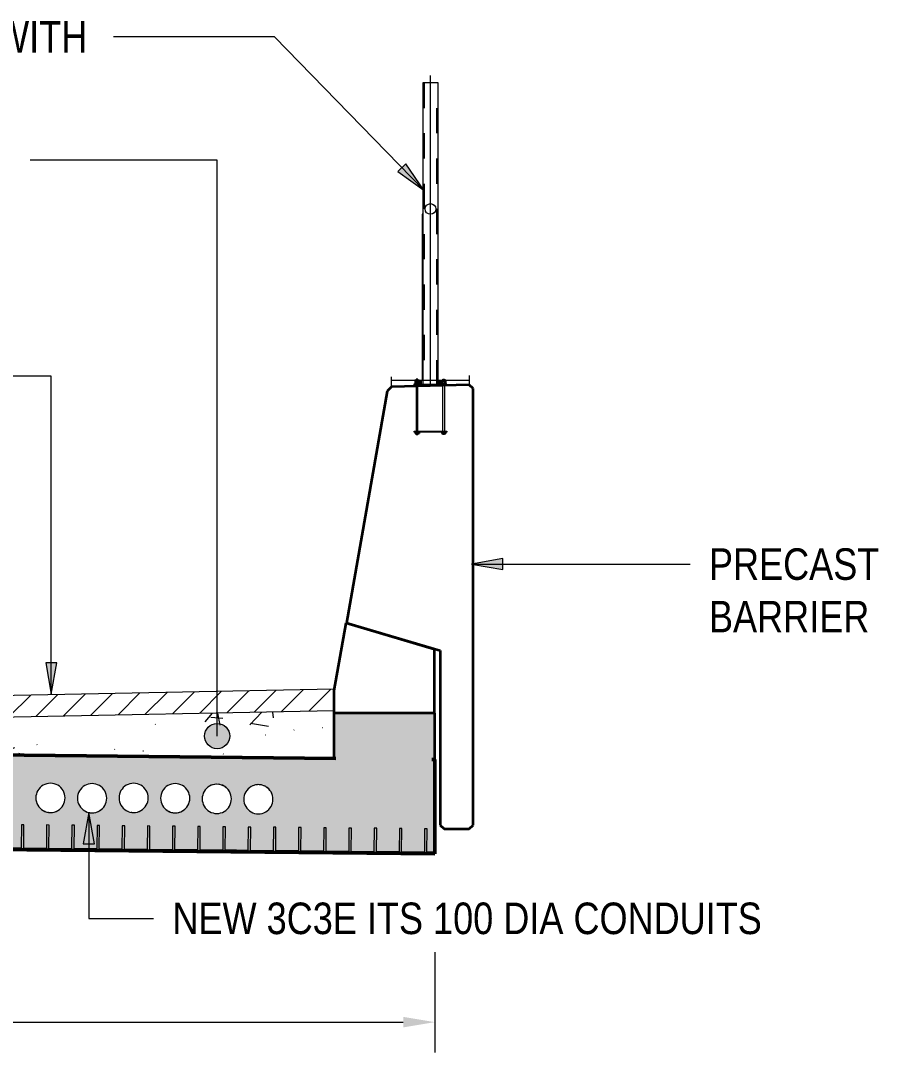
# Model space of a CAD drawing. Header units: metres. Extents: x 564 to 663, y 0 to 1694.
# Drawn here: x 645.969 to 649.417, y 18.175 to 22.269 of the extents above; entities that cross this region are included whole.
import ezdxf

# ---------------------------------------------------------------- set-up
doc = ezdxf.new("R2010")
doc.units = ezdxf.units.M
doc.linetypes.add('JacobsDash', pattern=[0.0045000000000000005, 0.003, -0.0015])
doc.layers.get('Defpoints').update_dxf_attribs({"color": 41})
for name, color, linetype, lineweight in [('BRIDGE-FRAMING-LINE-18-HID', 7, 'JacobsDash', 18), ('D-BDGE', 7, 'Continuous', 13), ('D-BDGE-FLOOR', 7, 'Continuous', 50), ('D-BDGE-FLOOR-HID', 7, 'JacobsDash', 18), ('D-BDGE-FLOOR-PAT', 7, 'Continuous', 50), ('D-BDGE-FRAMING', 7, 'Continuous', 50), ('D-BDGE-GEN-MOD', 7, 'Continuous', 35), ('D-BDGE-LINE', 7, 'Continuous', 9), ('D-ENHA-TEXT', 7, 'Continuous', 9), ('D-ENHA-TEXT-DIMS', 7, 'Continuous', 9)]:
    doc.layers.add(name, color=color, linetype=linetype, lineweight=lineweight)
doc.styles.add('Arial Narrow_4', font='ARIALN.TTF', dxfattribs={"height": 0.125})
doc.dimstyles.new('Dimension_Standard_O__mm__2', dxfattribs={"dimscale": 0.3048, "dimtxt": 0.1279288717022825, "dimasz": 0.4101049868766404, "dimexe": 0.3937007874015747, "dimexo": 0.2460629921259842, "dimgap": 0.2460629921259842, "dimtad": 1, "dimdec": 0, "dimlfac": 1000, "dimzin": 0, "dimdsep": 46, "dimtxsty": 'Arial Narrow_4', "dimsah": 1, "dimcen": 0.09, "dimaunit": 1, "dimadec": 4, "dimazin": 0, "dimtfac": 1, "dimtdec": 4, "dimtix": 1, "dimtmove": 0, "dimatfit": 3, "dimfxl": 1, "dimtvp": 1, "dimtfill": 1, "dimtolj": 1, "dimtzin": 0, "dimlwd": 18, "dimlwe": 18, "dimarcsym": 2})

# ---------------------------------------------------------------- blocks, each defined once
blk = doc.blocks.new('07_STR_DPS_PermadecPanel - 07_STR_DPS_PermadecPanel-V38-DRG-2871091 - SECTION 01')
at = {"layer": 'D-BDGE-FRAMING', "lineweight": 13}
for p, q in [((-1656.048737922141, 19.08128261841292), (-1656.049666712751, 18.98828682965225)), ((-1656.038738420853, 19.08118274800541), (-1656.048737922141, 19.08128261841292)), ((-1656.039667211463, 18.98818695924473), (-1656.038738420853, 19.08118274800541)), ((-1655.948742909269, 19.08028391433778), (-1655.949671699879, 18.98728812557711)), ((-1655.938743407982, 19.08018404393027), (-1655.948742909269, 19.08028391433778)), ((-1655.939672198592, 18.9871882551696), (-1655.938743407982, 19.08018404393027)), ((-1655.848747896398, 19.07928521026265), (-1655.849676687008, 18.98628942150197)), ((-1655.838748395111, 19.07918533985514), (-1655.848747896398, 19.07928521026265)), ((-1655.839677185721, 18.98618955109446), (-1655.838748395111, 19.07918533985514)), ((-1655.748752883527, 19.07828650618751), (-1655.749681674136, 18.98529071742684)), ((-1655.73875338224, 19.07818663578), (-1655.748752883527, 19.07828650618751)), ((-1655.739682172849, 18.98519084701932), (-1655.73875338224, 19.07818663578)), ((-1655.648757870655, 19.07728780211237), (-1655.649686661265, 18.9842920133517)), ((-1655.638758369368, 19.07718793170486), (-1655.648757870655, 19.07728780211237)), ((-1655.639687159978, 18.98419214294419), (-1655.638758369368, 19.07718793170486)), ((-1655.548762857784, 19.07628909803724), (-1655.549691648394, 18.98329330927656)), ((-1655.538763356497, 19.07618922762972), (-1655.548762857784, 19.07628909803724)), ((-1655.539692147107, 18.98319343886905), (-1655.538763356497, 19.07618922762972)), ((-1656.094664468543, 18.98873624648606), (-1656.094724390518, 18.98273651817892)), ((-1656.094724390518, 18.98273651817892), (-1655.494754313289, 18.9767442937281)), ((-1656.049666712751, 18.98828682965225), (-1656.094664468543, 18.98873624648606)), ((-1655.949671699879, 18.98728812557711), (-1656.039667211463, 18.98818695924473)), ((-1655.849676687008, 18.98628942150197), (-1655.939672198592, 18.9871882551696)), ((-1655.749681674136, 18.98529071742684), (-1655.839677185721, 18.98618955109446)), ((-1655.649686661265, 18.9842920133517), (-1655.739682172849, 18.98519084701932)), ((-1655.549691648394, 18.98329330927656), (-1655.639687159978, 18.98419214294419)), ((-1655.494694391314, 18.98274402203524), (-1655.539692147107, 18.98319343886905)), ((-1655.494754313289, 18.9767442937281), (-1655.494694391314, 18.98274402203524))]:
    blk.add_line(p, q, dxfattribs=at)
blk = doc.blocks.new('07_STR_DPS_PermadecPanel - 07_STR_DPS_PermadecPanel-V39-DRG-2871091 - SECTION 01')
at = {"layer": 'D-BDGE-FRAMING', "lineweight": 13}
for p, q in [((-1655.448767844912, 19.07529044896271), (-1655.449696635522, 18.98229466020204)), ((-1655.438768343625, 19.0751905785552), (-1655.448767844912, 19.07529044896271)), ((-1655.439697134235, 18.98219478979453), (-1655.438768343625, 19.0751905785552)), ((-1655.348772832041, 19.07429174488758), (-1655.349701622651, 18.9812959561269)), ((-1655.338773330753, 19.07419187448006), (-1655.348772832041, 19.07429174488758)), ((-1655.339702121363, 18.98119608571939), (-1655.338773330753, 19.07419187448006)), ((-1655.248777819169, 19.07329304081244), (-1655.249706609779, 18.98029725205177)), ((-1655.238778317882, 19.07319317040493), (-1655.248777819169, 19.07329304081244)), ((-1655.239707108492, 18.98019738164426), (-1655.238778317882, 19.07319317040493)), ((-1655.148782806298, 19.0722943367373), (-1655.149711596908, 18.97929854797663)), ((-1655.138783305011, 19.07219446632979), (-1655.148782806298, 19.0722943367373)), ((-1655.139712095621, 18.97919867756912), (-1655.138783305011, 19.07219446632979)), ((-1655.048787793427, 19.07129563266217), (-1655.049716584037, 18.97829984390149)), ((-1655.038788292139, 19.07119576225465), (-1655.048787793427, 19.07129563266217)), ((-1655.039717082749, 18.97819997349398), (-1655.038788292139, 19.07119576225465)), ((-1654.948792780555, 19.07029692858703), (-1654.949721571165, 18.97730113982636)), ((-1654.938793279268, 19.07019705817952), (-1654.948792780555, 19.07029692858703)), ((-1654.939722069878, 18.97720126941885), (-1654.938793279268, 19.07019705817952)), ((-1655.494694391314, 18.98274407703585), (-1655.494754313289, 18.97674434872871)), ((-1655.494754313289, 18.97674434872871), (-1654.894784236061, 18.97075212427789)), ((-1655.449696635522, 18.98229466020204), (-1655.494694391314, 18.98274407703585)), ((-1655.349701622651, 18.9812959561269), (-1655.439697134235, 18.98219478979453)), ((-1655.249706609779, 18.98029725205177), (-1655.339702121363, 18.98119608571939)), ((-1655.149711596908, 18.97929854797663), (-1655.239707108492, 18.98019738164426)), ((-1655.049716584037, 18.97829984390149), (-1655.139712095621, 18.97919867756912)), ((-1654.949721571165, 18.97730113982636), (-1655.039717082749, 18.97819997349398)), ((-1654.894724314086, 18.97675185258504), (-1654.939722069878, 18.97720126941885)), ((-1654.894784236061, 18.97075212427789), (-1654.894724314086, 18.97675185258504))]:
    blk.add_line(p, q, dxfattribs=at)
blk = doc.blocks.new('07_STR_DPS_PermadecPanel - 07_STR_DPS_PermadecPanel-V40-DRG-2871091 - SECTION 01')
at = {"layer": 'D-BDGE-FRAMING', "lineweight": 13}
for p, q in [((-1654.848797767684, 19.06929827951251), (-1654.849726558293, 18.97630249075183)), ((-1654.838798266396, 19.06919840910499), (-1654.848797767684, 19.06929827951251)), ((-1654.839727057006, 18.97620262034432), (-1654.838798266396, 19.06919840910499)), ((-1654.748802754812, 19.06829957543737), (-1654.749731545423, 18.9753037866767)), ((-1654.738803253525, 19.06819970502986), (-1654.748802754812, 19.06829957543737)), ((-1654.739732044135, 18.97520391626918), (-1654.738803253525, 19.06819970502986)), ((-1654.648807741941, 19.06730087136224), (-1654.649736532551, 18.97430508260156)), ((-1654.638808240654, 19.06720100095472), (-1654.648807741941, 19.06730087136224)), ((-1654.639737031264, 18.97420521219405), (-1654.638808240654, 19.06720100095472)), ((-1654.54881272907, 19.0663021672871), (-1654.54974151968, 18.97330637852643)), ((-1654.538813227782, 19.06620229687958), (-1654.54881272907, 19.0663021672871)), ((-1654.539742018393, 18.97320650811891), (-1654.538813227782, 19.06620229687958)), ((-1654.448817716198, 19.06530346321196), (-1654.449746506808, 18.97230767445129)), ((-1654.438818214911, 19.06520359280445), (-1654.448817716198, 19.06530346321196)), ((-1654.439747005521, 18.97220780404377), (-1654.438818214911, 19.06520359280445)), ((-1654.348822703327, 19.06430475913682), (-1654.349751493937, 18.97130897037615)), ((-1654.33882320204, 19.06420488872931), (-1654.348822703327, 19.06430475913682)), ((-1654.33975199265, 18.97120909996864), (-1654.33882320204, 19.06420488872931)), ((-1654.894724314086, 18.97675190758564), (-1654.894784236061, 18.97075217927851)), ((-1654.894784236061, 18.97075217927851), (-1654.294814158832, 18.96475995482769)), ((-1654.849726558293, 18.97630249075183), (-1654.894724314086, 18.97675190758564)), ((-1654.749731545423, 18.9753037866767), (-1654.839727057006, 18.97620262034432)), ((-1654.649736532551, 18.97430508260156), (-1654.739732044135, 18.97520391626918)), ((-1654.54974151968, 18.97330637852643), (-1654.639737031264, 18.97420521219405)), ((-1654.449746506808, 18.97230767445129), (-1654.539742018393, 18.97320650811891)), ((-1654.349751493937, 18.97130897037615), (-1654.439747005521, 18.97220780404377)), ((-1654.294754236857, 18.97075968313483), (-1654.33975199265, 18.97120909996864)), ((-1654.294814158832, 18.96475995482769), (-1654.294754236857, 18.97075968313483))]:
    blk.add_line(p, q, dxfattribs=at)
blk = doc.blocks.new('Floors 3 - Floors 3-5446905-DRG-2871091 - SECTION 01')
at = {"layer": 'D-BDGE-FLOOR-PAT', "lineweight": 9, "true_color": 0x808080}
h = blk.add_hatch(dxfattribs=at)
h.set_pattern_fill('FP_1', color=8, style=0, pattern_type=2)
h.set_pattern_definition([(49.99999999999999, (-1671.929, 17.058), (0.5784353644551157, -0.0506120573349611), [0.06047999999999999, -0.66532]), (355, (-1671.929, 17.058), (-0.1118970613912048, 0.6066007705666165), [0.04839, -0.5322600000000001]), (100.451, (-1671.881, 17.054), (0.4665457775141393, 0.5559925653133567), [0.0514, -0.5654399999999999]), (46.184, (-1671.929, 17.219), (0.860669635532027, -0.1334873573533011), [0.09072999999999999, -0.99798]), (96.636, (-1671.858, 17.208), (0.7537563207166464, 0.7855882111384462), [0.0771, -0.84816]), (351.184, (-1671.929, 17.219), (0.7537643276974878, 0.7855778397401204), [0.07257999999999999, -0.79838]), (21, (-1671.849, 17.179), (0.4813737567623547, -0.3246973321425622), [0.06047999999999999, -0.66532]), (326, (-1671.849, 17.179), (0.1962185141558023, 0.584793760143257), [0.04839, -0.5322600000000001]), (71.45100000000001, (-1671.809, 17.152), (0.6776006757458934, 0.2600961734218875), [0.0514, -0.5654399999999999]), (37.50000000000001, (-1671.929, 17.058), (0.009804234357877029, 0.2684660527676745), [0.00168, -0.52413, 0.00168, -0.53865, -0.53427]), (37.50000000000001, (-1671.929, 17.058), (0.009804234357877029, 0.2684660527676745), [-1.066, 0.00168, -0.5326]), (7.499999999999999, (-1671.929, 17.058), (0.2121482238829741, 0.3180720503334102), [0.00168, -0.30639, 0.00168, -0.51203, -0.20363]), (7.499999999999999, (-1671.929, 17.058), (0.2121482238829741, 0.3180720503334102), [-0.8217700000000001, 0.00168, -0.20195]), (327.5, (-1672.109, 17.058), (0.430499096985998, -0.01818490841990433), [0.00168, -0.19994, 0.00168, -0.62735, -0.83468]), (327.5, (-1672.109, 17.058), (0.430499096985998, -0.01818490841990433), [-0.8306399999999999, 0.00168, -0.833]), (317.5, (-1672.19, 17.058), (0.4703129723143703, 0.08073103351761535), [0.00168, -0.26042, 0.00168, -0.41606, -0.5927399999999999]), (317.5, (-1672.19, 17.058), (0.4703129723143703, 0.08073103351761535), [-0.67984, 0.00168, -0.59106])])
h.paths.add_polyline_path([(-1654.508891534433, 19.34176843149277), (-1654.508891181973, 19.5304087951412), (-1656.459934524434, 19.49136918764774), (-1656.459934524434, 19.36121562081672), (-1654.7689768993, 19.34436085480527)])
at = {"layer": 'D-BDGE-FLOOR', "lineweight": 18}
for p, q in [((-1654.508891181973, 19.5304087951412), (-1656.459934524434, 19.49136918764774)), ((-1654.508891534433, 19.34176843149277), (-1654.508891181973, 19.5304087951412)), ((-1654.508889509635, 19.53043145034146), (-1654.508891181973, 19.5304087951412)), ((-1656.459934524434, 19.49136918764774), (-1656.459932852097, 19.491391842848)), ((-1656.459934524434, 19.49136918764774), (-1656.459934524434, 19.36121562081672)), ((-1656.459934524434, 19.36121562081672), (-1654.508891534433, 19.34176843149277))]:
    blk.add_line(p, q, dxfattribs=at)
blk = doc.blocks.new('DIMBLOCK6-DRG-2871091 - SECTION 01')
at = {"layer": 'D-ENHA-TEXT-DIMS', "color": 0, "lineweight": 18, "transparency": 16777216}
for p, q in [((625.2225668870828, 18.90292703355191), (625.2225668870828, 18.17503813826879)), ((647.6127051342175, 18.57200653261317), (647.6127051342175, 18.17503813826879)), ((625.3475668870828, 18.29503813826879), (647.4877051342175, 18.29503813826879))]:
    blk.add_line(p, q, dxfattribs=at)
at = {"layer": 'D-ENHA-TEXT-DIMS', "color": 0, "transparency": 16777216}
for points in [[(625.3475668870828, 18.31587147160212), (625.3475668870828, 18.27420480493546), (625.2225668870828, 18.29503813826879)], [(647.4877051342175, 18.31587147160212), (647.4877051342175, 18.27420480493546), (647.6127051342175, 18.29503813826879)]]:
    blk.add_solid(points, dxfattribs=at)
at = {"layer": 'Defpoints', "color": 0, "transparency": 16777216}
for p in [(625.2225668870828, 18.97792703355191), (647.6127051342175, 18.64700653261317), (647.6127051342175, 18.29503813826879)]:
    blk.add_point(p, dxfattribs=at)
at = {"layer": 'D-ENHA-TEXT-DIMS', "color": 0, "lineweight": 18, "transparency": 16777216, "insert": (636.4176360106502, 18.43471242203414), "char_height": 0.125, "width": 2.402626047589533, "attachment_point": 5, "style": 'Arial Narrow_4', "bg_fill": 3, "box_fill_scale": 1.1, "bg_fill_color": 256, "bg_fill_true_color": 13158600, "bg_fill_transparency": 0}
blk.add_mtext('\\A1;CONSTRUCTION IN STAGE B', dxfattribs=at)

msp = doc.modelspace()

# ---------------------------------------------------------------- hatches: boundary and pattern name
at = {"layer": 'D-BDGE-FLOOR-PAT', "true_color": 0xc0c0c0}
for points in [[(647.6122805898062, 19.33753224156272), (647.6120849215249, 19.52042842972052), (647.2122892674847, 19.52040907057995), (647.2122890441708, 19.34152209906277), (647.2193267679045, 19.34147425937434), (647.2193267679045, 19.36320272174264), (647.600488311957, 19.36320272174264), (647.600488311957, 19.3376498678194)], [(647.2122890441715, 19.34152209906277), (647.2120888275906, 19.34154645677642), (647.2120888275902, 19.34152409619404)]]:
    msp.add_hatch(color=9, dxfattribs=at).paths.add_polyline_path(points)
h = msp.add_hatch(color=9, dxfattribs=at)
h.paths.add_polyline_path([(647.6127051342171, 18.96252800679397), (647.6127051342171, 19.33752800679396), (647.600488311957, 19.3376498678194), (647.600488311957, 19.31662133048359), (647.2193267679045, 19.31662133048359), (647.2193267679045, 19.34145189879197), (635.682706541676, 19.45697138117187), (625.2225668870828, 19.35292703355191), (625.2225668870828, 18.97792703355191), (635.682706541676, 19.08197138117188), (647.5688933844181, 18.96296502262701)])
h.paths.add_polyline_path([(646.9125528939501, 19.12131515350439), (646.8956959391187, 19.12405586608737), (646.8835528939492, 19.12908568008488), (646.8715407006409, 19.13830296019557), (646.8614916980441, 19.15232310921043), (646.8564322749457, 19.16503983757247), (646.8546446361418, 19.18001200463693), (646.8573795235723, 19.19637953041863), (646.8628074047881, 19.20894589406917), (646.8715407006409, 19.2203273468132), (646.8835528939492, 19.22954462692388), (646.8975413893343, 19.23533885142916), (646.9135699208316, 19.23718125937526), (646.9275643985657, 19.23533885142916), (646.9415528939498, 19.22954462692388), (646.9538847890335, 19.21991070334805), (646.9627823673691, 19.20831515350439), (646.9685765918741, 19.19432665812032), (646.9702609475416, 19.17709760037386), (646.9678012855886, 19.16243189393832), (646.962284527925, 19.14966635650882), (646.9520031102625, 19.13710441309197), (646.9415528939498, 19.12908568008488), (646.9275643985657, 19.12329145557962), (646.9185988538259, 19.12211111922236)])
h.paths.add_polyline_path([(646.7475528939497, 19.12300748513121), (646.7310135611656, 19.12561663435464), (646.7185528939492, 19.1307780117117), (646.7065407006407, 19.13999529182239), (646.6964652641275, 19.15407925795758), (646.6914495955914, 19.16660060583973), (646.6896273348618, 19.18157291999967), (646.6923795235728, 19.19807186204424), (646.6977150420232, 19.21051785619716), (646.7065407006407, 19.22201967844002), (646.7185528939492, 19.23123695855072), (646.7325413893336, 19.23703118305597), (646.7495692437644, 19.23874202764214), (646.7625643985657, 19.23703118305597), (646.7765528939501, 19.23123695855071), (646.7885650872586, 19.22201967844004), (646.7982352970091, 19.2089140162522), (646.803816802699, 19.19419440739089), (646.8054218364564, 19.18001200463693), (646.8029753459302, 19.16454444440245), (646.7977805417236, 19.15200510590353), (646.7885650872586, 19.13999529182239), (646.7765528939501, 19.13077801171171), (646.7625643985657, 19.12498378720644), (646.7534078529434, 19.123778305106)])
h.paths.add_polyline_path([(646.2525528939498, 19.12550748513121), (646.2367223241467, 19.12782305511546), (646.2235528939498, 19.13327801171171), (646.2115407006409, 19.14249529182239), (646.2015744805642, 19.15631558615444), (646.1962473282824, 19.17063697858017), (646.1948448991773, 19.18572548503726), (646.1973795235731, 19.20057186204553), (646.2023234205301, 19.21250748513121), (646.2115407006409, 19.22451967844002), (646.2235528939498, 19.23373695855071), (646.2375413893342, 19.23953118305598), (646.2525528939498, 19.24150748513121), (646.268412524923, 19.23917987761613), (646.28155289395, 19.23373695855071), (646.2935650872585, 19.22451967844004), (646.3027823673694, 19.21250748513121), (646.3085765918745, 19.19851898974716), (646.310503315224, 19.18313089731908), (646.3078012855917, 19.16659737347307), (646.302300436821, 19.15387942101249), (646.2935650872587, 19.14249529182239), (646.28155289395, 19.13327801171174), (646.2675643985658, 19.12748378720644), (646.253596810705, 19.12564491937932)])
h.paths.add_polyline_path([(646.5825528939497, 19.12550748513121), (646.5667223241467, 19.12782305511546), (646.5535528939495, 19.13327801171171), (646.5415407006417, 19.14249529182239), (646.5315744805644, 19.15631558615499), (646.5262469356364, 19.17063996102323), (646.5248453140473, 19.18572863628629), (646.5273795235728, 19.20057186204608), (646.5323234205305, 19.21250748513121), (646.5415407006417, 19.22451967844002), (646.5535528939495, 19.2337369585507), (646.5675413893337, 19.23953118305598), (646.5825528939497, 19.24150748513121), (646.5994695882684, 19.23874202764214), (646.6115528939495, 19.2337369585507), (646.6235650872588, 19.22451967844002), (646.633624339531, 19.21047478451907), (646.638676770682, 19.19775805615703), (646.6405037020415, 19.18313383549486), (646.6378012855935, 19.16660060583973), (646.6323022118552, 19.15388173428283), (646.6235650872591, 19.14249529182239), (646.6115528939495, 19.13327801171172), (646.5975643985653, 19.12748378720644), (646.5836197171457, 19.12564793506938)])
h.paths.add_polyline_path([(646.4175528939495, 19.12675748513121), (646.4025413893344, 19.12873378720644), (646.3881698957086, 19.1348218965985), (646.3765407006408, 19.14374529182239), (646.3665744805646, 19.15756558615435), (646.3615291960248, 19.16974598051527), (646.3595652856582, 19.18485160949767), (646.3623795235728, 19.2018218620461), (646.3673234205307, 19.21375748513121), (646.3765407006408, 19.22576967844003), (646.390252401651, 19.23569091768988), (646.4025413893344, 19.24078118305598), (646.4175528939495, 19.24275748513121), (646.4337193273032, 19.24030279590941), (646.44655289395, 19.2349869585507), (646.4585650872586, 19.22576967844003), (646.4684956151, 19.21203555278634), (646.4736358572634, 19.1993188244243), (646.4755446348258, 19.18469475085758), (646.4729126329553, 19.16814304188846), (646.4664946183673, 19.15407925795758), (646.4585650872586, 19.14374529182239), (646.44655289395, 19.13452801171169), (646.4325643985653, 19.12873378720644), (646.420650448817, 19.12716528596591)])
h.paths.add_polyline_path([(646.0875528939498, 19.12675748513121), (646.072541389334, 19.12873378720644), (646.0585528939503, 19.13452801171171), (646.0465407006413, 19.14374529182239), (646.0373234205304, 19.15575748513121), (646.0312653799788, 19.17174986233569), (646.0295528939505, 19.18475748513121), (646.0319971269482, 19.20089867492763), (646.0380704349843, 19.21473101332104), (646.0465407006413, 19.22576967844003), (646.060252401651, 19.23569091768988), (646.072541389334, 19.24078118305598), (646.08755289395, 19.24275748513121), (646.1025643985656, 19.24078118305598), (646.1165528939496, 19.23498695855071), (646.1285650872585, 19.22576967844003), (646.1384969539902, 19.21203232041967), (646.1436362828126, 19.19931559205763), (646.1455442480076, 19.18469181268181), (646.1429113795434, 19.16814001588331), (646.1364946183667, 19.15407925795758), (646.1285650872585, 19.14374529182239), (646.1165528939496, 19.13452801171171), (646.1025643985656, 19.12873378720644), (646.0877428915339, 19.12678249878771)])
at = {"layer": 'D-BDGE-FRAMING', "true_color": 0xc0c0c0}
msp.add_hatch(color=9, dxfattribs=at).paths.add_polyline_path([(647.6121702904779, 19.77366105961655), (647.6121702904777, 19.77368420799905), (647.4236897579378, 19.82924508164914)])
at = {"layer": 'D-BDGE-LINE', "true_color": 0x808080}
h = msp.add_hatch(dxfattribs=at)
h.set_pattern_fill('FP_2', color=8, style=0, pattern_type=2)
h.set_pattern_definition([(45, (629.7919800095631, 17.058), (-0.05303300858899106, 0.05303300858899106), [])])
h.paths.add_polyline_path([(645.2601783731386, 19.49344933017304), (647.2121649164933, 19.53143957340556), (647.2121649164933, 19.61689117965312), (645.2601783731388, 19.57720572179563), (645.2601783731388, 19.5764092101875), (645.2601783731386, 19.57638655453108), (645.2601783731386, 19.53043145034146)])
at = {"layer": 'D-BDGE-LINE', "true_color": 0xc0c0c0}
msp.add_hatch(color=9, dxfattribs=at).paths.add_polyline_path([(647.4778003878298, 19.31662133048359), (647.600488311957, 19.31662133048359), (647.600488311957, 19.36320272174264), (647.2193267679049, 19.36320272174264), (647.2193267679049, 19.31662133048359), (647.4697816617802, 19.31662133048359)])
at = {"layer": 'D-ENHA-TEXT'}
for points in [[(647.568802605766, 21.59594699494678), (647.4974087801165, 21.70089327512687), (647.4658206128449, 21.67014611352983)], [(647.7582687450499, 20.11252547759196), (647.8832687450504, 20.09048460500359), (647.8832687450504, 20.13456635018071)], [(646.0906158212765, 19.59616988295183), (646.1126566938649, 19.72116988295188), (646.0685749486875, 19.72116988295178)], [(646.2395977900958, 19.12691663521801), (646.2175569175072, 19.00191663521801), (646.2616386626846, 19.00191663521801)]]:
    msp.add_hatch(color=256, dxfattribs=at).paths.add_polyline_path(points)
h = msp.add_hatch(color=256, dxfattribs=at)
edge = h.paths.add_edge_path()
edge.add_arc((646.7489457875556, 19.43008991678682), 0.04999999999999967, 0, 360)

# ---------------------------------------------------------------- linework, layer by layer
at = {"layer": 'BRIDGE-FRAMING-LINE-18-HID'}
msp.add_line((647.2121794486256, 19.52040956498719), (647.2122436845343, 19.52040956490779), dxfattribs=at)
at = {"layer": 'D-BDGE', "color": 7, "lineweight": 9, "true_color": 0xffffff}
msp.add_line((647.5953586925589, 20.82188503119194), (647.5953586925273, 22.05188503119194), dxfattribs=at)
at = {"layer": 'D-BDGE'}
for p, q in [((647.625508692528, 22.02188503119272), (647.5652086925284, 22.02188503119116)), ((647.4407940827684, 20.81622592903816), (647.4407940827684, 20.85622592903816)), ((647.4407940827684, 20.84188503118978), (647.7499233023495, 20.84188503118978)), ((647.5653586925578, 20.84188503119117), (647.6205086925581, 20.84188503119259)), ((647.625508692558, 20.84188503119272), (647.6354078262543, 20.84188503119298)), ((647.6317347757702, 20.82188503119288), (647.6317347757697, 20.84188503119288)), ((647.6354078262543, 20.84188503119298), (647.6354078262548, 20.82188503119298)), ((647.6388664975839, 20.84154635427648), (647.6388664975839, 20.83755923492804)), ((647.6399028973954, 20.84258275408735), (647.6555556730164, 20.84258275408775)), ((647.6422928720792, 20.82949416284283), (647.642292872079, 20.84158275408741)), ((647.6432928720785, 20.84258275408743), (647.6513351425135, 20.84258275408764)), ((647.6447806934937, 20.84688503119322), (647.6513351425131, 20.84688503119339)), ((647.6538229639275, 20.82949416284312), (647.653822963927, 20.84158275408771)), ((647.6570962944779, 20.84067278051609), (647.6570962944779, 20.83753845846551)), ((647.7499233023495, 20.82547578175389), (647.7499233023495, 20.86047578175389)), ((647.5303586925588, 20.82688503119027), (647.6603586925589, 20.82688503119363)), ((647.6603586925589, 20.82188503119362), (647.5303586925588, 20.82188503119026)), ((647.6354078262548, 20.82188503119298), (647.6317347757702, 20.82188503119288)), ((647.6371014389488, 20.8294941628427), (647.6549219426242, 20.82949416284315)), ((647.6371014389488, 20.82688503119303), (647.6371014389488, 20.8294941628427)), ((647.638680312386, 20.83530494028144), (647.6386803123862, 20.831609288891)), ((647.6561720450477, 20.83653845846548), (647.6397236211274, 20.83653845846505)), ((647.6399028973956, 20.83653845846506), (647.6555556730166, 20.83653845846546)), ((647.6524797173233, 20.82949416284309), (647.6422928720792, 20.82949416284283)), ((647.6422928720792, 20.82949416284283), (647.6586203917477, 20.82949416284325)), ((647.6432928720787, 20.83653845846515), (647.6513351425137, 20.83653845846535)), ((647.6432928720787, 20.83653845846515), (647.6513351425137, 20.83653845846535)), ((647.6570962944782, 20.83753845846551), (647.6570962944786, 20.83160928889098)), ((647.6586203917475, 20.82688503119359), (647.6586203917475, 20.82949416284325)), ((647.6603586925589, 20.82688503119363), (647.6603586925589, 20.82188503119362))]:
    msp.add_line(p, q, dxfattribs=at)
at = {"layer": 'D-BDGE', "lineweight": 9}
for p, q in [((647.5652086925284, 22.02188503119116), (647.5652086925588, 20.82188503119116)), ((647.6255086925585, 20.82188503119271), (647.625508692528, 22.02188503119272)), ((647.5652086925415, 21.5009964947463), (647.5621592503269, 21.50099649474622)), ((647.5621592503269, 21.50099649474622), (647.5621592503442, 20.84232026871157)), ((647.5336210906373, 20.84067278051577), (647.5336210906373, 20.83753845846292)), ((647.5508144877203, 20.84258275408548), (647.5351617120998, 20.84258275408523)), ((647.5368944211884, 20.82949416284068), (647.5368944211882, 20.84158275408526)), ((647.5393822426026, 20.84688503119105), (647.5393822426063, 20.62688503119105)), ((647.545936691623, 20.84688503119116), (647.5393822426026, 20.84688503119105)), ((647.5474245130374, 20.84258275408543), (647.5393822426026, 20.8425827540853)), ((647.5459366916266, 20.62688503119116), (647.545936691623, 20.84688503119116)), ((647.5484245130378, 20.82949416284087), (647.5484245130376, 20.84158275408544)), ((647.5518508875318, 20.84154635427466), (647.5518508875318, 20.83755923492621)), ((647.5553586925585, 20.84188503119092), (647.5653586925578, 20.84188503119118)), ((647.5553586925589, 20.82188503119091), (647.555358692558, 20.84188503119092)), ((647.5590317430424, 20.84188503119101), (647.5590317430429, 20.821885031191)), ((647.5621592503442, 20.84232026871157), (647.5652086925584, 20.84232026871165)), ((647.6447806934993, 20.62688503119323), (647.6447806934934, 20.84688503119322)), ((647.6513351425131, 20.84688503119339), (647.651335142519, 20.62688503119339)), ((647.5303586925588, 20.82188503119026), (647.5303586925588, 20.82688503119027)), ((647.5303586925584, 20.82688503119027), (647.5303586925584, 20.82188503119026)), ((647.5484245130378, 20.82949416284087), (647.5320969933696, 20.8294941628406)), ((647.5320969933698, 20.82688503119032), (647.5320969933696, 20.8294941628406)), ((647.5336210906376, 20.83529576352297), (647.5336210906376, 20.83160928888839)), ((647.5345453400689, 20.83653845846293), (647.5507190089215, 20.83653845846319)), ((647.5507190089215, 20.83653845846319), (647.5351617121003, 20.83653845846294)), ((647.5536159461674, 20.82949416284095), (647.5357954424917, 20.82949416284066)), ((647.538237667793, 20.82949416284071), (647.5484245130378, 20.82949416284087)), ((647.5474245130376, 20.83653845846314), (647.5393822426031, 20.83653845846301)), ((647.5474245130376, 20.83653845846314), (647.5393822426031, 20.83653845846301)), ((647.55203707273, 20.83522039465374), (647.55203707273, 20.8316092888892)), ((647.5536159461674, 20.82688503119087), (647.5536159461674, 20.82949416284095)), ((647.5590317430429, 20.821885031191), (647.5553586925589, 20.82188503119091)), ((647.5303586925625, 20.64044402967536), (647.6603586925617, 20.64044402967872)), ((647.5303586925625, 20.63544402967535), (647.5303586925625, 20.64044402967536)), ((647.6603586925617, 20.63544402967871), (647.5303586925625, 20.63544402967535)), ((647.550814487726, 20.63544402967579), (647.5351617121046, 20.63544402967554)), ((647.5368944211937, 20.63444402967556), (647.5368944211937, 20.63038411070515)), ((647.5474245130426, 20.63544402967574), (647.539382242606, 20.63544402967561)), ((647.5484245130426, 20.63444402967576), (647.5484245130426, 20.63038411070555)), ((647.5518508875371, 20.63440762986497), (647.5518508875371, 20.63042051051652)), ((647.6388664975855, 20.63440762986817), (647.6388664975857, 20.63042051051972)), ((647.6399028973963, 20.63544402967907), (647.6555556730173, 20.63544402967997)), ((647.6422928720804, 20.63444402967921), (647.6422928720806, 20.630384110709)), ((647.6432928720794, 20.63544402967926), (647.6513351425187, 20.63544402967972)), ((647.6538229639277, 20.63444402967986), (647.653822963928, 20.63038411070945)), ((647.6603586925617, 20.64044402967872), (647.6603586925617, 20.63544402967871)), ((647.533621090643, 20.6335340561035), (647.533621090643, 20.63039973405322)), ((647.5345453400746, 20.62939973405324), (647.5507190089261, 20.6293997340535)), ((647.5507190089261, 20.6293997340535), (647.5351617121048, 20.62939973405325)), ((647.5474245130426, 20.62939973405345), (647.5393822426063, 20.62939973405332)), ((647.5474245130426, 20.62939973405345), (647.5393822426063, 20.62939973405332)), ((647.5474245130429, 20.62938411070552), (647.5393822426063, 20.62938411070524)), ((647.5393822426063, 20.62688503119105), (647.5459366916266, 20.62688503119116)), ((647.6399983761969, 20.62939973405678), (647.6555556730177, 20.62939973405768)), ((647.6561720450488, 20.62939973405771), (647.6399983761969, 20.62939973405678)), ((647.6432928720799, 20.62939973405697), (647.651335142519, 20.62939973405743)), ((647.6432928720799, 20.62939973405697), (647.651335142519, 20.62939973405743)), ((647.6432928720794, 20.62938411070905), (647.651335142519, 20.62938411070935)), ((647.651335142519, 20.62688503119339), (647.6447806934993, 20.62688503119323)), ((647.6570962944788, 20.63353405610858), (647.6570962944791, 20.63039973405777))]:
    msp.add_line(p, q, dxfattribs=at)
at = {"layer": 'D-BDGE', "linetype": 'JacobsDash', "lineweight": 9}
for p, q in [((647.5702086925278, 22.02188503119129), (647.5702086925587, 20.82188503119129)), ((647.6205086925588, 20.82188503119259), (647.6205086925277, 22.02188503119259))]:
    msp.add_line(p, q, dxfattribs=at)
at = {"layer": 'D-BDGE', "color": 8, "lineweight": 18, "true_color": 0x808080}
msp.add_line((647.212164916494, 19.61689117965312), (645.2601783731393, 19.57720572179564), dxfattribs=at)
at = {"layer": 'D-BDGE'}
msp.add_circle((647.5953586925407, 21.52168485820848), 0.02120016038930547, dxfattribs=at)
at = {"layer": 'D-BDGE', "lineweight": 9}
for centre, radius, start, end in [((647.5351617120998, 20.8410064198305), 0.001576334254650646, 90, 192.2193678315892), ((647.5351617121003, 20.83496212420821), 0.00157633425487802, 90, 192.219367833425), ((647.5357954424917, 20.83160928888843), 0.002115126048011007, 180.0000000051965, 269.9999999999996), ((647.5499219466808, 20.83160928888916), 0.00211512604823838, 269.9999999999996, 0), ((647.5507190089215, 20.83522039465372), 0.001318063809094383, 0, 90), ((647.5351617121046, 20.63386769542081), 0.001576334254650646, 90, 192.2193679284629), ((647.6555556730168, 20.63386769542524), 0.001576334254650646, 347.7806320732856, 90), ((647.5378944211948, 20.63038411070518), 0.0009999999999763531, 180, 280.1412558463978), ((647.6528229639284, 20.6303841107094), 0.001000000000000306, 259.8587441509952, 2.035554996136651e-09)]:
    msp.add_arc(centre, radius, start, end, dxfattribs=at)
at = {"layer": 'D-BDGE'}
for centre, radius, start, end in [((647.6555556730159, 20.84100641983303), 0.001576334255105394, 347.7806320698665, 90), ((647.6407954384349, 20.83160928889106), 0.002115126048288182, 180.0000000041864, 270.0000000000477), ((647.6549219426242, 20.83160928889092), 0.00211512604823838, 269.9999999999996, 359.999999997305), ((647.6555556730164, 20.83496212421074), 0.00157633425487802, 347.7806320927521, 90)]:
    msp.add_arc(centre, radius, start, end, dxfattribs=at)
at = {"layer": 'D-BDGE', "color": 143, "lineweight": 18, "true_color": 0x78aac8}
for centre, radius, start, end in [((646.08755289395, 19.18475748513126), 0.05799999999976128, 359.9999999999733, 180.0000000000789), ((646.4175528939497, 19.18475748513126), 0.05799999999992535, 359.9999999999733, 180.000000000079), ((646.2525528939498, 19.18350748513126), 0.05799999999976065, 359.9999999999716, 180.0000000000842), ((646.5825528939497, 19.18350748513126), 0.05799999999992955, 359.9999999999716, 180.0000000000842), ((646.7475528939497, 19.18100748513126), 0.05799999999992955, 359.9999999999716, 180.0000000000842), ((646.9125528939501, 19.17931515350444), 0.05799999999992106, 359.9999999999716, 180.0000000000842), ((646.08755289395, 19.18475748513115), 0.05799999999992106, 179.9999999999719, 8.422108796515392e-11), ((646.2525528939498, 19.18350748513115), 0.05799999999992225, 179.9999999999737, 7.897953385010205e-11), ((646.4175528939497, 19.18475748513115), 0.05799999999976065, 179.9999999999719, 8.422108796515392e-11), ((646.5825528939497, 19.18350748513115), 0.05799999999953619, 179.9999999999736, 7.892864497519864e-11), ((646.7475528939497, 19.18100748513115), 0.05799999999976128, 179.9999999999737, 7.897953385010205e-11), ((646.9125528939501, 19.17931515350433), 0.05799999999992955, 179.9999999999719, 8.422108796515392e-11)]:
    msp.add_arc(centre, radius, start, end, dxfattribs=at)
at = {"layer": 'D-BDGE-FLOOR', "lineweight": 35}
for p, q in [((647.2122892675102, 19.52042892389065), (647.212289044171, 19.34105567359154)), ((647.6122803262106, 19.52042842947898), (647.2122892675102, 19.52042892389065)), ((647.6122805898065, 19.33703229001856), (647.6122803262106, 19.52042842947898)), ((647.212289044171, 19.34105567359154), (647.2193267679049, 19.34098488344018)), ((647.6004883119574, 19.33715090466805), (647.6122805898065, 19.33703229001856))]:
    msp.add_line(p, q, dxfattribs=at)
at = {"layer": 'D-BDGE-FLOOR', "lineweight": 18}
msp.add_line((647.6122803284818, 19.5204507900387), (647.6122803262106, 19.52042842947898), dxfattribs=at)
at = {"layer": 'D-BDGE-FLOOR'}
for p, q in [((647.2193267679045, 19.34145189879196), (640.9722855384987, 19.40376522659647)), ((647.6127051342171, 19.33752800679396), (647.6004883119574, 19.3376498678194)), ((647.6127051364879, 19.33755036735369), (647.6127051342171, 19.33752800679396)), ((647.6127051342171, 18.96252800679396), (647.6127051342171, 19.33752800679396)), ((640.9722855384987, 19.02876522659647), (647.6127051342171, 18.96252800679396))]:
    msp.add_line(p, q, dxfattribs=at)
at = {"layer": 'D-BDGE-FLOOR-HID'}
for p, q in [((646.7298267679032, 19.23608915429994), (646.7262143938058, 19.23477104548596)), ((646.7306391459956, 19.23634755959381), (646.729826770267, 19.23608915507212)), ((646.7434262228535, 19.23877284146308), (646.738668604067, 19.23821630008481)), ((646.7451471603281, 19.23887364253424), (646.743426225144, 19.23877284163292)), ((646.7572727454922, 19.23812395714906), (646.7526330088222, 19.23871260630489)), ((646.7597232898247, 19.23765266399571), (646.7572727477173, 19.23812395677254)), ((646.7705616262674, 19.23418021225616), (646.7667460262448, 19.23567294027096)), ((646.7733760640976, 19.23286535306686), (646.7705616284243, 19.2341802113205)), ((646.7825205637441, 19.22717080301056), (646.7798575877327, 19.22907902629143)), ((646.7852163079945, 19.22498225675117), (646.7825205658223, 19.22717080142751)), ((646.7924545479655, 19.21750309096748), (646.7909566381763, 19.21928504760246)), ((646.7945411756591, 19.21474291906995), (646.7924771545636, 19.21747501062384)), ((646.7997862537245, 19.20573892492673), (646.7992126835095, 19.20693114184797)), ((646.8009151802667, 19.20315033391853), (646.7997998502822, 19.20570975684089)), ((646.8822647315112, 19.22866809340021), (646.8791511245015, 19.22658023429546)), ((646.8948267678988, 19.23452838603306), (646.8886499890602, 19.23210354826871)), ((646.896229115521, 19.23496593783823), (646.8948267702633, 19.23452838680524)), ((646.9084262228489, 19.23721207319618), (646.9016449289338, 19.23629644540244)), ((646.9108845628225, 19.23733992289264), (646.9084262251395, 19.23721207336603)), ((646.922272745488, 19.23656318888223), (646.9160736287665, 19.23726457731379)), ((646.9252747009587, 19.23597033530519), (646.9222727477127, 19.23656318850566)), ((646.935561626263, 19.23261944398939), (646.9306331785006, 19.23448971437817)), ((646.9391690883067, 19.23089968770353), (646.9355616284199, 19.23261944305361)), ((646.9475205637395, 19.22561003474387), (646.9441534347332, 19.22798535143725)), ((646.9508896682614, 19.22283079429524), (646.9475205658182, 19.22561003316063)), ((646.9574545479607, 19.21594232270089), (646.95558739691, 19.21814148433701)), ((646.9600160172915, 19.21250250300429), (646.9574771545592, 19.21591424235697)), ((646.9647862537197, 19.20417815665985), (646.9640757214195, 19.20564477026192)), ((646.9661589382395, 19.20098044419316), (646.9647998502778, 19.20414898857402)), ((646.0528344016327, 19.13880702445127), (646.053388100346, 19.13839069457817)), ((646.0639014915012, 19.13219389271077), (646.0647933366336, 19.13179761559813)), ((646.0647933390301, 19.13179761455829), (646.0659792298147, 19.13129939601473)), ((646.0771515300605, 19.12801957008487), (646.0780822174193, 19.1278538694986)), ((646.078082219738, 19.12785386910624), (646.0798312622014, 19.12758638091121)), ((646.0912134587272, 19.12715661363749), (646.0919287400602, 19.127204984079)), ((646.0919287423108, 19.12720498424586), (646.0939086778144, 19.12738735725602)), ((646.1055281971874, 19.12988867080666), (646.1069746561984, 19.13038318501023)), ((646.2156208756016, 19.13902293721497), (646.2178343991302, 19.13724625809013)), ((646.2178344016327, 19.13724625618415), (646.2200030208292, 19.13567492970568)), ((646.2270109539204, 19.13153566296955), (646.2297933366342, 19.13023684733088)), ((646.2297933390307, 19.13023684629116), (646.2335643045024, 19.12875978461056)), ((646.2402291649414, 19.12685256836241), (646.2430822174192, 19.12629310123148)), ((646.243082219738, 19.12629310083911), (646.2484930100168, 19.12564347738639)), ((646.2544751501605, 19.12551650997989), (646.25692874006, 19.12564421581188)), ((646.2569287423107, 19.12564421597874), (646.2636970669059, 19.12655730873003)), ((646.2688126310818, 19.12779809608466), (646.2705281950034, 19.12832790182626)), ((646.2705281971876, 19.12832790253954), (646.2780400489294, 19.13138753206607)), ((646.2822512795547, 19.13367561092385), (646.283090231371, 19.13418819309764)), ((646.2830902334822, 19.13418819441338), (646.2903738513637, 19.13957266188338)), ((646.382834401631, 19.13881025681835), (646.3833715751739, 19.1384061964513)), ((646.3939212618211, 19.13218813688815), (646.3947933366326, 19.13180084796507)), ((646.3947933390291, 19.13180084692536), (646.3959527031861, 19.1313134232742)), ((646.4071715305151, 19.12801906989613), (646.4080822174183, 19.12785710186567)), ((646.4080822197363, 19.12785710147331), (646.4097934856541, 19.12759479611808)), ((646.4212314706324, 19.12716095024454), (646.4219287400583, 19.12720821644611)), ((646.4219287423086, 19.12720821661294), (646.4238588281453, 19.12738513089613)), ((646.4355281971855, 19.12989190317372), (646.4369105201247, 19.13036355251363)), ((646.5456376519985, 19.1390120052947), (646.5478343991326, 19.13724949045658)), ((646.5478344016342, 19.13724948855083), (646.5499859678853, 19.13568991838822)), ((646.5570305012061, 19.13152912399707), (646.5597933366357, 19.13024007969755)), ((646.5597933390322, 19.13024007865784), (646.5635370941238, 19.12877258771969)), ((646.5702491431657, 19.12685135281216), (646.573082217421, 19.12629633359816)), ((646.5730822197393, 19.12629633320579), (646.5784546965208, 19.12564949752817)), ((646.5844932896468, 19.12552029460618), (646.5869287400615, 19.12564744817858)), ((646.586928742312, 19.12564744834541), (646.593647476815, 19.12655087697142)), ((646.5988272044342, 19.12780557734249), (646.6005281950049, 19.12833113419293)), ((646.6005281971884, 19.12833113490621), (646.6079783863036, 19.13136053279483)), ((646.6122614155652, 19.13368491546469), (646.6130902313735, 19.13419142546463)), ((646.6130902334835, 19.13419142678006), (646.6202913972049, 19.13950453866912))]:
    msp.add_line(p, q, dxfattribs=at)
at = {"layer": 'D-BDGE-FLOOR-HID', "flags": 128}
for points in [[(646.2066530816971, 19.14852150505221), (646.2079004175164, 19.14691396909326), (646.2087727151879, 19.14585811572047)], [(646.5366652254236, 19.1485084952764), (646.5379004175181, 19.14691720145994), (646.5387639025375, 19.14587175567469)]]:
    msp.add_lwpolyline(points, dxfattribs=at)
at = {"layer": 'D-BDGE-FRAMING', "lineweight": 35}
for p, q in [((647.2591701830768, 19.87776287577163), (647.2121796176941, 19.61089660681545)), ((647.6121702904782, 19.77366105961655), (647.2591701830768, 19.87776287577163)), ((647.612170496621, 19.52040907057995), (647.6121702904782, 19.77366105961655)), ((647.2121796176941, 19.61089660681545), (647.2121794486256, 19.52040956498719))]:
    msp.add_line(p, q, dxfattribs=at)
at = {"layer": 'D-BDGE-FRAMING'}
for p, q in [((647.2591718554143, 19.87778553097188), (647.2591701830768, 19.87776287577163)), ((647.6121719628156, 19.77368371481681), (647.6121702904782, 19.77366105961655))]:
    msp.add_line(p, q, dxfattribs=at)
at = {"layer": 'D-BDGE-FRAMING', "lineweight": 13}
for p, q in [((647.472152319107, 19.06330611006231), (647.4712235284971, 18.97031032130164)), ((647.4821518203942, 19.0632062396548), (647.472152319107, 19.06330611006231)), ((647.4812230297844, 18.97021045089412), (647.4821518203942, 19.0632062396548)), ((647.5721473319784, 19.06230740598717), (647.5712185413688, 18.9693116172265)), ((647.5821468332654, 19.06220753557966), (647.5721473319784, 19.06230740598717)), ((647.5812180426558, 18.96921174681898), (647.5821468332654, 19.06220753557966)), ((647.4262257727048, 18.97075973813545), (647.4261658507303, 18.96476000982831)), ((647.4261658507303, 18.96476000982831), (647.6124447627496, 18.96289954195893)), ((647.4712235284971, 18.97031032130164), (647.4262257727048, 18.97075973813545)), ((647.5712185413688, 18.9693116172265), (647.4812230297844, 18.97021045089412)), ((647.6124447627496, 18.96889986873912), (647.5812180426558, 18.96921174681898)), ((647.6124447627496, 18.96289954195893), (647.6124447627496, 18.96889986873912))]:
    msp.add_line(p, q, dxfattribs=at)
at = {"layer": 'D-BDGE-GEN-MOD'}
for p, q in [((647.4236897579374, 20.799121510556), (647.2616759026587, 19.87902563034632)), ((647.440780993501, 20.81621283969929), (647.4236897579374, 20.799121510556)), ((647.7496759622425, 20.82403026767641), (647.440780993501, 20.81621283969929)), ((647.4407848184067, 20.81623519334984), (647.440780993501, 20.81621283969929)), ((647.7496759622425, 20.82403026767641), (647.7496797871474, 20.82405262132696)), ((647.7646759640738, 20.80903022652968), (647.7496759622425, 20.82403026767641)), ((647.7646759640738, 19.07702300365414), (647.7646759640738, 20.80903022652968)), ((647.2616759026587, 19.87902563034632), (647.634675948201, 19.76902570394045)), ((647.634675948201, 19.76902570394045), (647.6346759482012, 19.07702281812643)), ((647.6346759482012, 19.07702281812643), (647.6496759500328, 19.06202277697971)), ((647.6496759500328, 19.06202277697971), (647.7496759622422, 19.06202291969333)), ((647.7496759622422, 19.06202291969333), (647.7646759640738, 19.07702300365414)), ((647.7646759640738, 19.07702300365414), (647.7646797889788, 19.07704535730469))]:
    msp.add_line(p, q, dxfattribs=at)
at = {"layer": 'D-ENHA-TEXT'}
for p, q in [((646.3371652193741, 22.20463836743451), (646.3370760268142, 22.20463836743451)), ((646.9763170768772, 22.20463836743452), (646.3371652193741, 22.20463836743451)), ((647.568802605766, 21.59594699494678), (646.9763170768772, 22.20463836743452)), ((646.1097939300521, 21.71471503102473), (646.0063833184811, 21.71471503102473)), ((646.7489457875547, 21.71471503102474), (646.1097939300521, 21.71471503102473)), ((646.7489457875556, 19.43008991678682), (646.7489457875547, 21.71471503102474)), ((647.4974087801165, 21.70089327512687), (647.4658206128449, 21.67014611352983)), ((647.568802605766, 21.59594699494678), (647.4974087801165, 21.70089327512687)), ((647.4658206128449, 21.67014611352983), (647.568802605766, 21.59594699494678)), ((646.0906158212738, 20.85851624374572), (645.7830973915256, 20.85851624374525)), ((646.0906158212765, 19.59616988295183), (646.0906158212738, 20.85851624374572)), ((647.8832687450504, 20.13456635018071), (647.7582687450499, 20.11252547759196)), ((647.7582687450499, 20.11252547759196), (647.8832687450504, 20.09048460500359)), ((647.7582687450499, 20.11252547759196), (648.6258378621831, 20.11252547759324)), ((647.8832687450504, 20.09048460500359), (647.8832687450504, 20.13456635018071)), ((646.1126566938649, 19.72116988295188), (646.0685749486875, 19.72116988295178)), ((646.0685749486875, 19.72116988295178), (646.0906158212765, 19.59616988295183)), ((646.0906158212765, 19.59616988295183), (646.1126566938649, 19.72116988295188)), ((646.2395977900958, 19.12691663521801), (646.2175569175072, 19.00191663521801)), ((646.2616386626846, 19.00191663521801), (646.2395977900958, 19.12691663521801)), ((646.2395977900958, 19.12691663521801), (646.2395977900958, 18.70685765172855)), ((646.2175569175072, 19.00191663521801), (646.2616386626846, 19.00191663521801)), ((646.2395977900958, 18.70685765172855), (646.4966116652613, 18.70685765172855))]:
    msp.add_line(p, q, dxfattribs=at)
msp.add_circle((646.7489457875556, 19.43008991678682), 0.04999999999999967, dxfattribs=at)

# ---------------------------------------------------------------- block references
at = {"layer": 'D-BDGE-FLOOR-HID'}
msp.add_blockref('Floors 3 - Floors 3-5446905-DRG-2871091 - SECTION 01', (2301.720980009563, 0), dxfattribs=at)
at = {"layer": 'D-BDGE-FRAMING', "lineweight": 13}
for name in ['07_STR_DPS_PermadecPanel - 07_STR_DPS_PermadecPanel-V38-DRG-2871091 - SECTION 01', '07_STR_DPS_PermadecPanel - 07_STR_DPS_PermadecPanel-V39-DRG-2871091 - SECTION 01', '07_STR_DPS_PermadecPanel - 07_STR_DPS_PermadecPanel-V40-DRG-2871091 - SECTION 01']:
    msp.add_blockref(name, (2301.720980009563, 0), dxfattribs=at)

# ---------------------------------------------------------------- texts
at = {"layer": 'D-ENHA-TEXT', "char_height": 0.125, "attachment_point": 1, "style": 'Arial Narrow_4', "bg_fill": 3, "box_fill_scale": 1, "bg_fill_color": 256, "bg_fill_transparency": 0}
for s, insert in [('CHAIN LINK FENCING WITH ', (644.3405760268154, 22.26713836743451)), ('PRECAST ', (648.7008378621838, 20.17502547759336)), ('BARRIER', (648.700837862184, 19.96666610259336))]:
    msp.add_mtext(s, dxfattribs=dict(at, insert=insert))
at = {"layer": 'D-ENHA-TEXT', "insert": (646.5716116652623, 18.76935765172855), "char_height": 0.125, "attachment_point": 1, "style": 'Arial Narrow_4', "bg_fill": 3, "box_fill_scale": 1, "bg_fill_color": 256, "bg_fill_true_color": 13158600, "bg_fill_transparency": 0}
msp.add_mtext('NEW 3C3E ITS 100 DIA CONDUITS', dxfattribs=at)

# ---------------------------------------------------------------- next in the draw order: dimensions: what is measured, and where the dimension line sits
at = {"layer": 'D-ENHA-TEXT-DIMS', "lineweight": 18}
dim = msp.add_linear_dim(base=(647.6127051342175, 18.29503813826879), p1=(625.2225668870828, 18.97792703355191), p2=(647.6127051342175, 18.64700653261317), text='CONSTRUCTION IN STAGE B', dimstyle='Dimension_Standard_O__mm__2', override={"dimpost": '<>', "dimfxl": 22.39258357366889}, dxfattribs=at)
dim.commit()
dim.dimension.update_dxf_attribs({"geometry": 'DIMBLOCK6-DRG-2871091 - SECTION 01', "text_midpoint": (636.4176360106502, 18.43471242203414)})

doc.saveas('drawing.dxf')
